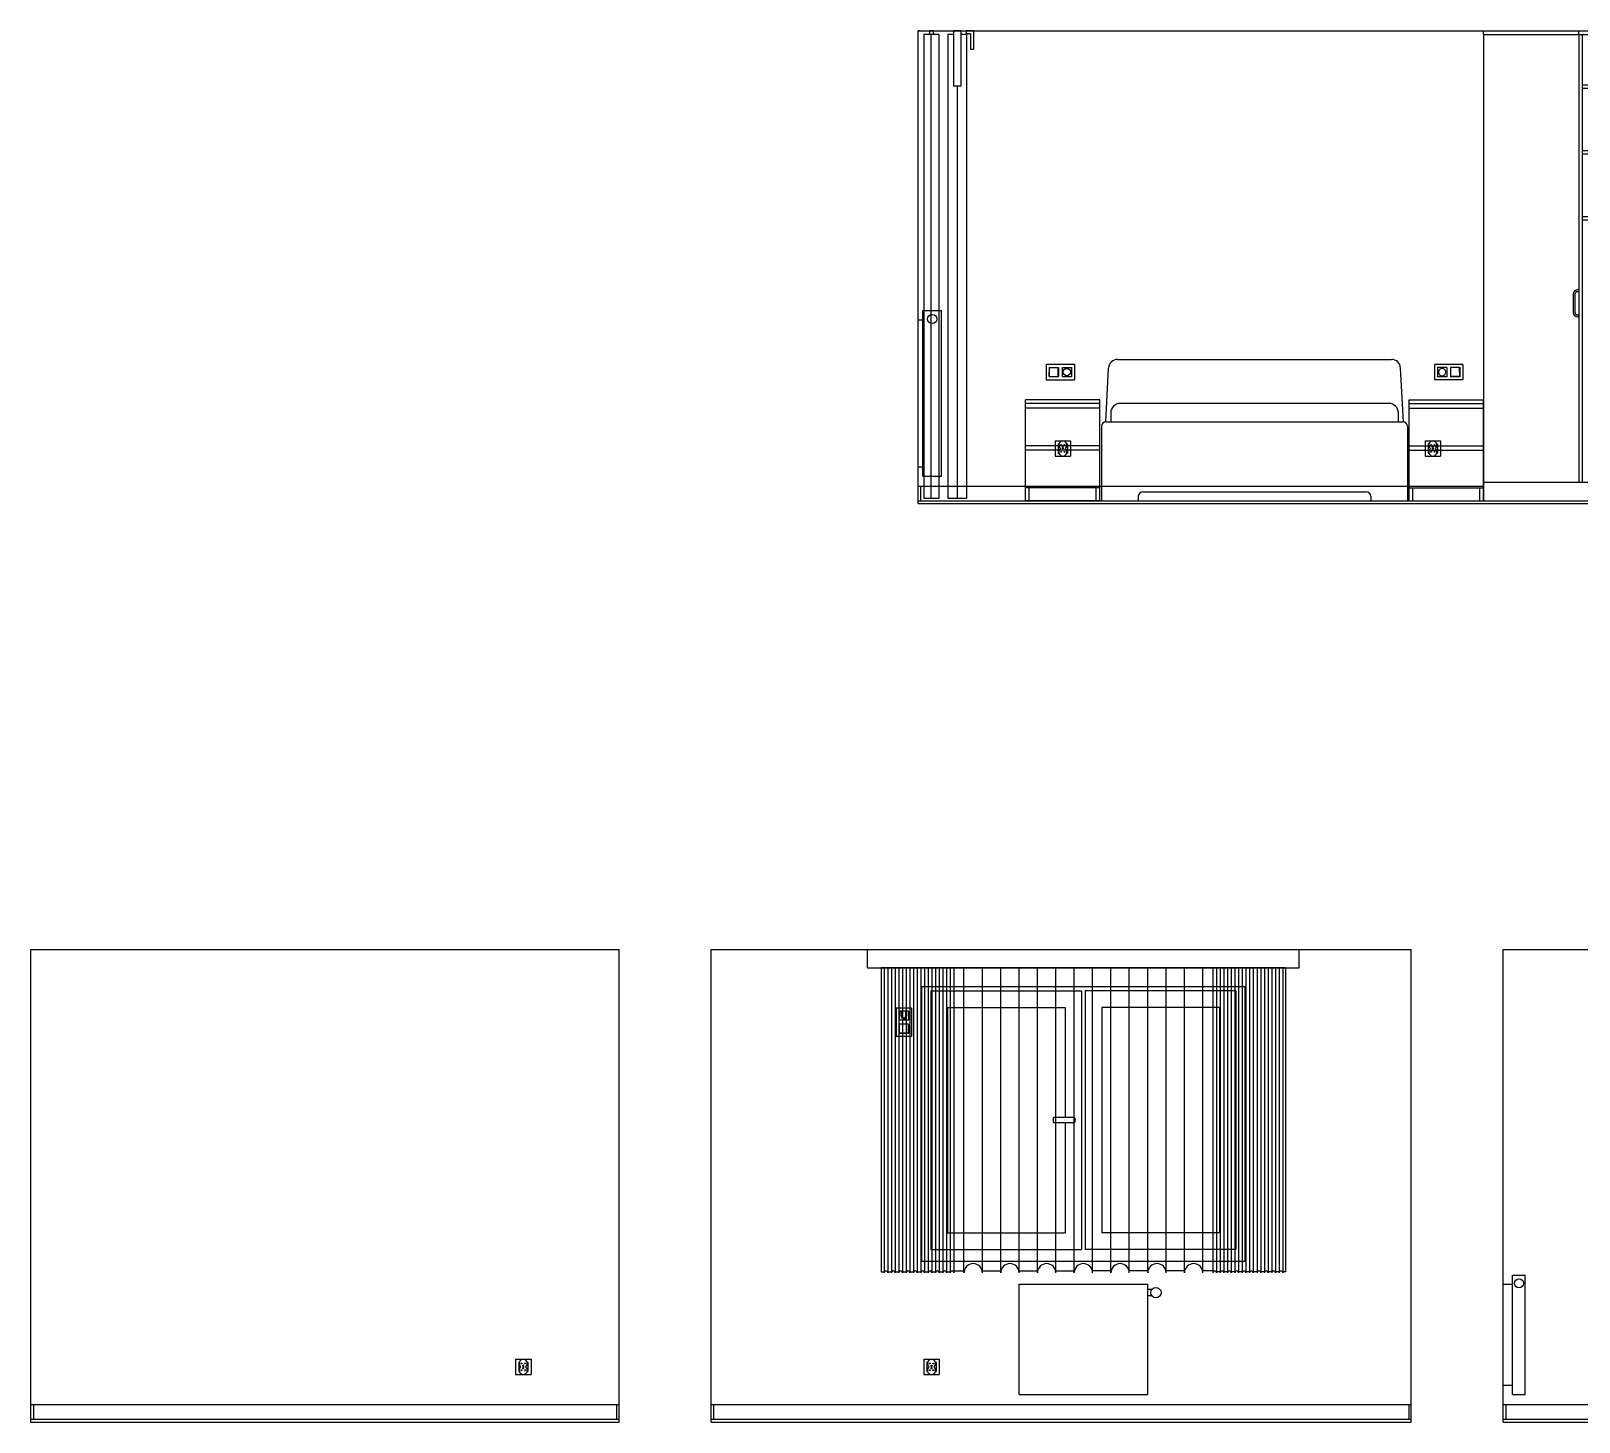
# Model space of a CAD drawing. Header units: millimetres. Extents: x 863 to 5283, y 810 to 2397.
# Drawn here: x 863 to 1705, y 1640 to 2397 of the extents above; entities that cross this region are included whole.
import ezdxf

# ---------------------------------------------------------------- set-up
doc = ezdxf.new("R2010")
doc.units = ezdxf.units.MM
for name, color, linetype in [('Elektryka - obudowy', 253, 'Continuous'), ('Grzejniki', 12, 'Continuous'), ('Listwy', 9, 'Continuous'), ('Meble', 42, 'Continuous'), ('Okna', 7, 'Continuous'), ('Panele', 44, 'Continuous'), ('Szkic', 6, 'Continuous'), ('Zasłony', 9, 'Continuous'), ('Ściany', 7, 'Continuous')]:
    doc.layers.add(name, color=color, linetype=linetype)

# ---------------------------------------------------------------- blocks, each defined once
blk = doc.blocks.new('Z$W@#6483')
for p, q in [((0, 140.7), (0, 0)), ((0, 140.7), (82, 140.7)), ((82, 140.7), (82, 0)), ((84, 140.7), (84, 0)), ((166, 140.7), (84, 140.7)), ((166, 140.7), (166, 0)), ((9, 131.7), (73, 131.7)), ((9, 131.7), (9, 9)), ((73, 131.7), (73, 71.85)), ((93, 131.7), (93, 9)), ((157, 131.7), (93, 131.7)), ((157, 131.7), (157, 9)), ((66.72, 68.85), (66.72, 71.85)), ((77.22, 71.85), (66.72, 71.85)), ((77.22, 68.85), (66.72, 68.85)), ((73, 68.85), (73, 9)), ((9, 9), (73, 9)), ((157, 9), (93, 9)), ((0, 0), (82, 0)), ((166, 0), (84, 0))]:
    blk.add_line(p, q)
blk.add_arc((77.22, 70.35), 1.5, 270, 90)
blk = doc.blocks.new('Z$W@#27938')
for p, q in [((0, 0), (0, 257.2)), ((0, 257.2), (320.2, 257.2)), ((320.2, 0), (320.2, 257.2)), ((0, 0), (320.2, 0))]:
    blk.add_line(p, q)
blk = doc.blocks.new('Z$W@#18899')
for p, q in [((0, 0), (0, 55)), ((0, 55), (40.5, 55)), ((0, 53), (40.5, 53)), ((40.5, 0), (40.5, 55)), ((0, 50.5), (40.5, 50.5)), ((0, 30), (40.5, 30)), ((0, 27.5), (40.5, 27.5)), ((0, 7), (40.5, 7)), ((0, 0), (40.5, 0)), ((2, 0), (2, 7)), ((38.5, 0), (38.5, 7))]:
    blk.add_line(p, q)
blk = doc.blocks.new('Z$W@#12990')
for p, q in [((8.75, 77), (157.75, 77)), ((2.23, 42.99), (3.75, 72.26)), ((164.27, 42.99), (162.75, 72.26)), ((156.5, 53), (10, 53)), ((2.5, 43), (164, 43)), ((5, 48), (5, 43)), ((161.5, 48), (161.5, 43)), ((0, 40.5), (0, 0)), ((166.5, 40.5), (166.5, 0)), ((0, 0), (20, 0)), ((20, 2.5), (20, 0)), ((22.5, 5), (144, 5)), ((146.5, 2.5), (146.5, 0)), ((146.5, 0), (166.5, 0))]:
    blk.add_line(p, q)
for centre, radius, start, end in [((8.75, 72), 5, 90, 177.02627), ((157.75, 72), 5, 2.97373, 90), ((10, 48), 5, 90, 180), ((156.5, 48), 5, 0, 90), ((2.5, 40.5), 2.5, 90, 180), ((164, 40.5), 2.5, 0, 90), ((22.5, 2.5), 2.5, 90, 180), ((144, 2.5), 2.5, 0, 90)]:
    blk.add_arc(centre, radius, start, end)
blk = doc.blocks.new('Z$W@#29061')
for p, q in [((0, 8.4), (15.5, 8.4)), ((0, 8.4), (0, 0)), ((0, 0), (15.5, 0)), ((1.7, 6.7), (1.7, 1.7)), ((1.7, 6.7), (6.7, 6.7)), ((1.7, 1.7), (6.7, 1.7)), ((1.75, 1.75), (1.8, 6.65)), ((1.75, 1.85), (6.65, 1.85)), ((1.75, 1.75), (6.65, 1.75)), ((1.8, 6.65), (6.6, 6.65)), ((6.65, 1.75), (6.6, 6.65)), ((6.7, 6.7), (6.7, 1.7)), ((8.8, 6.7), (8.8, 1.7)), ((8.8, 6.7), (13.8, 6.7)), ((8.8, 1.7), (13.8, 1.7)), ((13.8, 6.7), (13.8, 1.7)), ((15.5, 8.4), (15.5, 0))]:
    blk.add_line(p, q)
blk.add_circle((11.3, 4.2), 2)
blk = doc.blocks.new('Z$W@#24918')
h = blk.add_hatch(color=256)
h.paths.add_polyline_path([(1.54, 5.95, -1), (1.06, 5.95, -1)])
h.paths.add_polyline_path([(3.44, 5.95, -1), (2.96, 5.95, -1)])
h = blk.add_hatch(color=256)
h.paths.add_polyline_path([(1.54, 2.25, 1), (1.06, 2.25, 1)])
h.paths.add_polyline_path([(3.44, 2.25, 1), (2.96, 2.25, 1)])
for centre in [(1.3, 5.95), (1.3, 2.25), (2.25, 4.83), (2.25, 3.37), (3.2, 5.95), (3.2, 2.25)]:
    blk.add_circle(centre, 0.24)
for centre, start, end in [((2.25, 5.95), 304.69213, 235.30787), ((2.25, 2.25), 124.69213, 55.30787)]:
    blk.add_arc(centre, 2.25, start, end)
blk = doc.blocks.new('Z$W@#3488')
for p, q in [((0, 8.4), (8.4, 8.4)), ((0, 8.4), (0, 0)), ((0, 0), (8.4, 0)), ((1.7, 6.7), (1.7, 1.7)), ((1.7, 6.7), (2.05, 6.7)), ((1.7, 1.7), (2.05, 1.7)), ((6.35, 6.7), (6.7, 6.7)), ((6.35, 1.7), (6.7, 1.7)), ((6.7, 6.7), (6.7, 1.7)), ((8.4, 8.4), (8.4, 0))]:
    blk.add_line(p, q)
blk.add_circle((4.2, 4.2), 0.2)
blk.add_blockref('Z$W@#24918', (1.95, 0.1))
blk = doc.blocks.new('Z$W@#23754')
for p, q in [((8.4, 15.5), (0, 15.5)), ((0, 15.5), (0, 0)), ((6.7, 13.8), (1.7, 13.8)), ((1.7, 13.8), (1.7, 8.8)), ((6.7, 8.8), (1.7, 8.8)), ((2.62, 11.3), (2.62, 13.8)), ((3.12, 11.3), (3.12, 13.8)), ((5.28, 11.3), (5.28, 13.8)), ((5.78, 11.3), (5.78, 13.8)), ((6.7, 13.8), (6.7, 8.8)), ((8.4, 15.5), (8.4, 0)), ((8.4, 0), (0, 0)), ((6.7, 6.7), (1.7, 6.7)), ((1.7, 6.7), (1.7, 1.7)), ((1.7, 6.7), (1.7, 1.7)), ((6.7, 6.7), (1.7, 6.7)), ((6.7, 1.7), (1.7, 1.7)), ((6.7, 1.7), (1.7, 1.7)), ((1.75, 1.75), (1.8, 6.65)), ((6.65, 1.85), (1.75, 1.85)), ((6.65, 1.75), (1.75, 1.75)), ((6.6, 6.65), (1.8, 6.65)), ((6.65, 1.75), (6.6, 6.65)), ((6.7, 6.7), (6.7, 1.7)), ((6.7, 6.7), (6.7, 1.7))]:
    blk.add_line(p, q)
for radius in [1.58, 1.08]:
    blk.add_arc((4.2, 11.3), radius, 180, 0)
blk = doc.blocks.new('Z$W@#3221')
for p, q in [((0, 60), (70, 60)), ((0, 0), (0, 60)), ((70, 0), (70, 60)), ((72.36, 57.2), (70, 57.2)), ((72.36, 53.6), (70, 53.6)), ((0, 0), (70, 0))]:
    blk.add_line(p, q)
blk.add_circle((74.5, 55.4), 2.8)
blk = doc.blocks.new('Z$W@#22279')
for p, q in [((0, 5), (0, 60)), ((0, 60), (5, 60)), ((5, 0), (5, 65)), ((5, 65), (12, 65)), ((12, 0), (12, 65)), ((0, 5), (5, 5)), ((5, 0), (12, 0))]:
    blk.add_line(p, q)
blk.add_circle((8.6, 60.5), 2.5)
blk = doc.blocks.new('Z$W@#24218')
for p, q in [((0, 15), (0.5, 15)), ((0, 15), (0, 14)), ((0, 14), (0.5, 14)), ((2, 2.5), (2, 12.5)), ((3, 2.5), (3, 12.5)), ((0, 0), (0, 1)), ((0, 1), (0.5, 1)), ((0, 0), (0.5, 0))]:
    blk.add_line(p, q)
for centre, radius, start, end in [((0.5, 12.5), 2.5, 0, 90), ((0.5, 12.5), 1.5, 0, 90), ((0.5, 2.5), 1.5, 270, 0), ((0.5, 2.5), 2.5, 270, 0)]:
    blk.add_arc(centre, radius, start, end)
blk = doc.blocks.new('Z$W@#5424')
for p, q in [((0, 253.7), (112.3, 253.7)), ((0, 253.7), (0, 0)), ((51.9, 253.7), (51.9, 10)), ((53.7, 253.7), (53.7, 10)), ((112.3, 253.7), (112.3, 0)), ((53.7, 226.4), (112.3, 226.4)), ((53.7, 224.6), (112.3, 224.6)), ((53.7, 190.6), (112.3, 190.6)), ((53.7, 188.8), (112.3, 188.8)), ((53.7, 154.8), (112.3, 154.8)), ((53.7, 153), (112.3, 153)), ((51.9, 10), (0, 10)), ((61.9, 10), (51.9, 10)), ((61.9, 10), (61.9, 0)), ((0, 0), (61.9, 0)), ((112.3, 0), (61.9, 0))]:
    blk.add_line(p, q)
at = {"xscale": -1}
blk.add_blockref('Z$W@#24218', (51.9, 100), dxfattribs=at)
blk = doc.blocks.new('Z$W@#29209')
for p, q in [((0, 85), (2.5, 85)), ((2.5, 90), (12.7, 90)), ((2.5, 0), (2.5, 90)), ((12.7, 0), (12.7, 90)), ((0, 5), (2.5, 5)), ((2.5, 0), (12.7, 0))]:
    blk.add_line(p, q)
blk.add_circle((7.6, 85.5), 2.5)
blk = doc.blocks.new('Z$W@#30133')
for p, q in [((3.1, 254.5), (7.1, 254.5)), ((3.1, 254.5), (3.1, 224.5)), ((7.1, 254.5), (7.1, 224.5)), ((18.19, 254.5), (18.19, 252.5)), ((18.19, 254.5), (20.19, 254.5)), ((20.19, 254.5), (20.19, 252.5)), ((25.27, 254.5), (26.27, 254.5)), ((26.27, 253.5), (26.27, 254.5)), ((0, 252.5), (3.1, 252.5)), ((0, 252.5), (0, 0)), ((7.1, 252.5), (10.2, 252.5)), ((10.2, 252.5), (10.2, 0)), ((15.11, 252.5), (23.27, 252.5)), ((15.11, 252.5), (15.11, 0)), ((19.19, 0), (19.19, 252.5)), ((23.27, 252.5), (23.27, 0)), ((3.1, 224.5), (7.1, 224.5)), ((5.1, 224.5), (5.1, 0)), ((0, 0), (10.2, 0)), ((15.11, 0), (23.27, 0))]:
    blk.add_line(p, q)
blk = doc.blocks.new('Z$W@#16025')
for p, q in [((0, 10), (0, 0)), ((0, 10), (4, 10)), ((1.5, 8.5), (1.5, 0)), ((1.5, 8.5), (4, 8.5)), ((4, 10), (4, 8.5)), ((29, 10), (30, 10)), ((30, 9), (30, 10)), ((0, 0), (1.5, 0))]:
    blk.add_line(p, q)
blk = doc.blocks.new('Z$W@#21845')
for p, q in [((0, 166), (0, 0.5)), ((220, 166), (0, 166)), ((1.5, 166), (1.5, 0)), ((3.5, 166), (3.5, 0)), ((5.5, 166), (5.5, 0)), ((7.5, 166), (7.5, 0)), ((9.5, 166), (9.5, 0)), ((11.5, 166), (11.5, 0)), ((13.5, 166), (13.5, 0)), ((15.5, 166), (15.5, 0)), ((17.5, 166), (17.5, 0)), ((19.5, 166), (19.5, 0)), ((21.5, 166), (21.5, 0)), ((23.5, 166), (23.5, 0)), ((25.5, 166), (25.5, 0)), ((27.5, 166), (27.5, 0)), ((29.5, 166), (29.5, 0)), ((31.5, 166), (31.5, 0)), ((33.5, 166), (33.5, 0)), ((35.5, 166), (35.5, 0)), ((37.5, 166), (37.5, 0)), ((39.5, 166), (39.5, 0)), ((45, 0), (45, 166)), ((55, 0), (55, 166)), ((65, 0), (65, 166)), ((75, 0), (75, 166)), ((85, 0), (85, 166)), ((95, 0), (95, 166)), ((105, 0), (105, 166)), ((115, 0), (115, 166)), ((125, 0), (125, 166)), ((135, 0), (135, 166)), ((145, 0), (145, 166)), ((155, 0), (155, 166)), ((165, 0), (165, 166)), ((175, 0), (175, 166)), ((180.5, 166), (180.5, 0)), ((182.5, 166), (182.5, 0)), ((184.5, 166), (184.5, 0)), ((186.5, 166), (186.5, 0)), ((188.5, 166), (188.5, 0)), ((190.5, 166), (190.5, 0)), ((192.5, 166), (192.5, 0)), ((194.5, 166), (194.5, 0)), ((196.5, 166), (196.5, 0)), ((198.5, 166), (198.5, 0)), ((200.5, 166), (200.5, 0)), ((202.5, 166), (202.5, 0)), ((204.5, 166), (204.5, 0)), ((206.5, 166), (206.5, 0)), ((208.5, 166), (208.5, 0)), ((210.5, 166), (210.5, 0)), ((212.5, 166), (212.5, 0)), ((214.5, 166), (214.5, 0)), ((216.5, 166), (216.5, 0)), ((218.5, 166), (218.5, 0)), ((220, 166), (220, 0.5)), ((0, 0.5), (1.5, 0.5)), ((3.5, 0.5), (5.5, 0.5)), ((7.5, 0.5), (9.5, 0.5)), ((11.5, 0.5), (13.5, 0.5)), ((15.5, 0.5), (17.5, 0.5)), ((19.5, 0.5), (21.5, 0.5)), ((23.5, 0.5), (25.5, 0.5)), ((27.5, 0.5), (29.5, 0.5)), ((31.5, 0.5), (33.5, 0.5)), ((35.5, 0.5), (37.5, 0.5)), ((39.5, 1), (45, 1)), ((55, 1), (65, 1)), ((75, 1), (85, 1)), ((95, 1), (105, 1)), ((125, 1), (115, 1)), ((145, 1), (135, 1)), ((165, 1), (155, 1)), ((180.5, 1), (175, 1)), ((184.5, 0.5), (182.5, 0.5)), ((188.5, 0.5), (186.5, 0.5)), ((192.5, 0.5), (190.5, 0.5)), ((196.5, 0.5), (194.5, 0.5)), ((200.5, 0.5), (198.5, 0.5)), ((204.5, 0.5), (202.5, 0.5)), ((208.5, 0.5), (206.5, 0.5)), ((212.5, 0.5), (210.5, 0.5)), ((216.5, 0.5), (214.5, 0.5)), ((220, 0.5), (218.5, 0.5))]:
    blk.add_line(p, q)
for centre, radius, start, end in [((2.5, 0), 1, 0, 180), ((6.5, 0), 1, 0, 180), ((10.5, 0), 1, 0, 180), ((14.5, 0), 1, 0, 180), ((18.5, 0), 1, 0, 180), ((22.5, 0), 1, 0, 180), ((26.5, 0), 1, 0, 180), ((30.5, 0), 1, 0, 180), ((34.5, 0), 1, 0, 180), ((38.5, 0), 1, 0, 180), ((50, 0), 5, 0, 180), ((70, 0), 5, 0, 180), ((90, 0), 5, 0, 180), ((110, 0), 5, 90, 180), ((110, 0), 5, 0, 90), ((130, 0), 5, 0, 180), ((150, 0), 5, 0, 180), ((170, 0), 5, 0, 180), ((181.5, 0), 1, 0, 180), ((185.5, 0), 1, 0, 180), ((189.5, 0), 1, 0, 180), ((193.5, 0), 1, 0, 180), ((197.5, 0), 1, 0, 180), ((201.5, 0), 1, 0, 180), ((205.5, 0), 1, 0, 180), ((209.5, 0), 1, 0, 180), ((213.5, 0), 1, 0, 180), ((217.5, 0), 1, 0, 180)]:
    blk.add_arc(centre, radius, start, end)

msp = doc.modelspace()

# ---------------------------------------------------------------- linework, layer by layer
at = {"layer": 'Listwy'}
for p, q in [((1345.511, 2148.904), (1653.211, 2148.904)), ((1346.911, 2140.904), (1346.911, 2148.904)), ((1653.211, 2148.904), (1653.211, 2140.904)), ((862.51, 1649.132), (1182.71, 1649.132)), ((863.91, 1649.132), (863.91, 1641.132)), ((1181.31, 1649.132), (1181.31, 1641.132)), ((1232.71, 1649.132), (1613.91, 1649.132)), ((1234.11, 1649.132), (1234.11, 1641.132)), ((1612.51, 1649.132), (1612.51, 1641.132)), ((1663.91, 1649.132), (1983.91, 1649.132)), ((1665.31, 1649.132), (1665.31, 1641.132))]:
    msp.add_line(p, q, dxfattribs=at)
at = {"layer": 'Meble'}
for p, q in [((1653.211, 2394.604), (1653.211, 2396.604)), ((1705.111, 2394.604), (1705.111, 2396.604))]:
    msp.add_line(p, q, dxfattribs=at)
at = {"layer": 'Panele'}
for p, q in [((1345.511, 2140.904), (1765.511, 2140.904)), ((862.51, 1641.132), (1182.71, 1641.132)), ((1232.71, 1641.132), (1613.91, 1641.132)), ((1663.91, 1641.132), (1983.91, 1641.132))]:
    msp.add_line(p, q, dxfattribs=at)
at = {"layer": 'Szkic'}
msp.add_line((1653.618, 2226.77), (1653.645, 2226.797), dxfattribs=at)
at = {"layer": 'Ściany'}
for p, q in [((1345.511, 2139.404), (1345.511, 2396.604)), ((1345.511, 2396.604), (1765.511, 2396.604)), ((1345.511, 2139.404), (1765.511, 2139.404)), ((1232.71, 1639.632), (1232.71, 1896.832)), ((1232.71, 1896.832), (1613.91, 1896.832)), ((1317.91, 1886.832), (1317.91, 1896.832)), ((1552.91, 1886.832), (1552.91, 1896.832)), ((1613.91, 1639.632), (1613.91, 1896.832)), ((1663.91, 1896.832), (1983.91, 1896.832)), ((1663.91, 1639.632), (1663.91, 1896.832)), ((1317.91, 1886.832), (1552.91, 1886.832)), ((1347.41, 1727.132), (1347.41, 1876.632)), ((1347.41, 1876.632), (1523.41, 1876.632)), ((1523.41, 1727.132), (1523.41, 1876.632)), ((1347.41, 1727.132), (1523.41, 1727.132)), ((1232.71, 1639.632), (1613.91, 1639.632)), ((1663.91, 1639.632), (1983.91, 1639.632))]:
    msp.add_line(p, q, dxfattribs=at)

# ---------------------------------------------------------------- block references
at = {"layer": 'Elektryka - obudowy'}
for name, p in [('Z$W@#29061', (1415.111, 2206.804)), ('Z$W@#3488', (1420.03, 2165.204)), ('Z$W@#3488', (1621.411, 2165.204)), ('Z$W@#23754', (1333.51, 1849.432)), ('Z$W@#3488', (1126.31, 1665.432)), ('Z$W@#3488', (1348.51, 1665.432))]:
    msp.add_blockref(name, p, dxfattribs=at)
at = {"layer": 'Elektryka - obudowy', "xscale": -1}
msp.add_blockref('Z$W@#29061', (1642.011, 2206.762), dxfattribs=at)
at = {"layer": 'Grzejniki'}
for name, p in [('Z$W@#29209', (1345.511, 2154.404)), ('Z$W@#22279', (1663.91, 1654.632)), ('Z$W@#3221', (1400.41, 1654.632))]:
    msp.add_blockref(name, p, dxfattribs=at)
at = {"layer": 'Meble'}
for name, p in [('Z$W@#5424', (1653.211, 2140.904)), ('Z$W@#12990', (1445.311, 2140.904)), ('Z$W@#18899', (1612.711, 2140.904))]:
    msp.add_blockref(name, p, dxfattribs=at)
at = {"layer": 'Meble', "xscale": -1}
msp.add_blockref('Z$W@#18899', (1444.411, 2140.904), dxfattribs=at)
at = {"layer": 'Okna'}
msp.add_blockref('Z$W@#6483', (1352.41, 1733.532), dxfattribs=at)
at = {"layer": 'Zasłony', "xscale": -1}
msp.add_blockref('Z$W@#30133', (1371.777, 2142.104), dxfattribs=at)
at = {"layer": 'Zasłony'}
msp.add_blockref('Z$W@#21845', (1325.41, 1720.832), dxfattribs=at)
at = {"layer": 'Ściany', "xscale": -1}
msp.add_blockref('Z$W@#16025', (1375.511, 2386.604), dxfattribs=at)
at = {"layer": 'Ściany'}
msp.add_blockref('Z$W@#27938', (862.51, 1639.632), dxfattribs=at)

doc.saveas('drawing.dxf')
